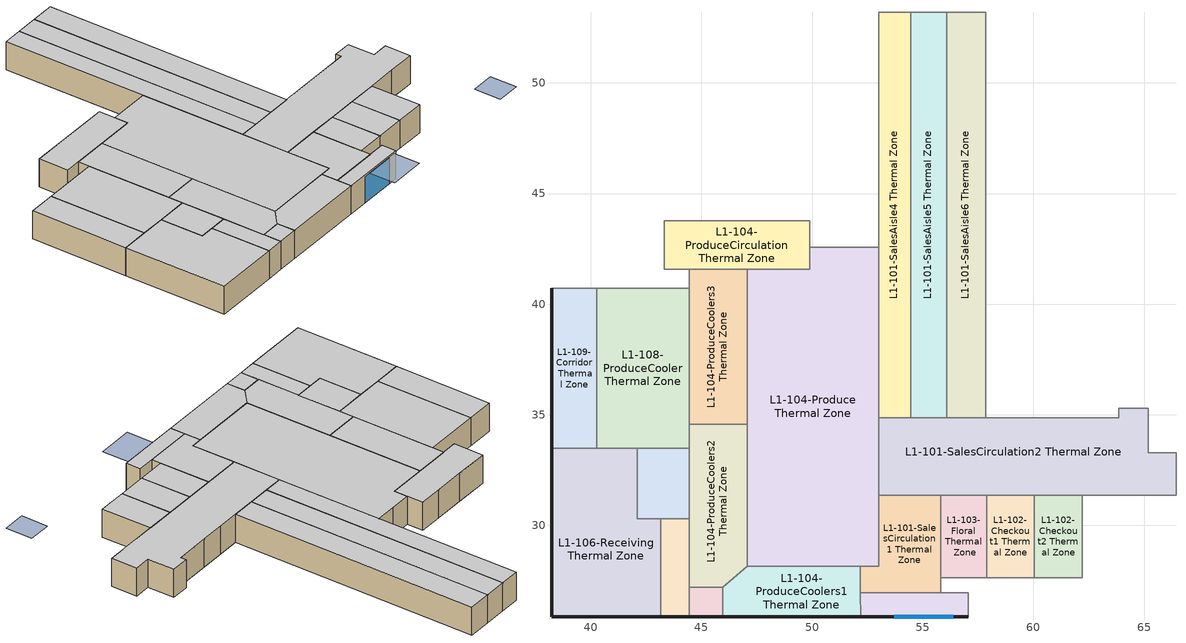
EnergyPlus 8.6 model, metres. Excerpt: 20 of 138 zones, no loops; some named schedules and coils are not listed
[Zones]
L1-101-EntranceExit Thermal Zone
 floor ground (Floor_Slab): 57.06,26.95 57.06,25.88 52.19,25.88 52.18,26.95 z0
 wall outside (Wall_Exterior): 52.19,25.88 57.06,25.88 z0:2.13
 wall to L1-102-CheckoutBagging Thermal Zone (Hole): 57.06,25.88 57.06,26.95 55.81,26.95 z0:2.13
 wall to L1-101-SalesCirculation1 Thermal Zone (Hole): 55.81,26.95 52.18,26.95 z0:2.13
 wall to L1-104-ProduceCoolers1 Thermal Zone (Hole): 52.18,26.95 52.19,25.88 z0:2.13
 window (Glass): 53.72,25.88 56.38,25.88 z0:1.98
 ceiling to L1S1-Checkout Thermal Zone (Hole): 57.06,25.88 57.06,26.95 52.18,26.95 52.19,25.88 z2.13
L1-101-SalesAisle4 Thermal Zone
 floor ground (Floor_Slab): 54.45,53.19 54.45,34.87 53.01,34.87 53.01,53.19 z0
 wall to L1-101-SalesAisle3 Thermal Zone (Hole): 53.01,53.19 53.01,42.58 z0:2.13
 wall to L1-104-Produce Thermal Zone (Hole): 53.01,42.58 53.01,34.87 z0:2.13
 wall to L1-101-SalesCirculation2 Thermal Zone (Hole): 53.01,34.87 54.45,34.87 z0:2.13
 wall to L1-101-SalesAisle5 Thermal Zone (Hole): 54.45,34.87 54.45,53.19 z0:2.13
 wall to L1-101-SalesCirculation4 Thermal Zone (Hole): 54.45,53.19 53.01,53.19 z0:2.13
 ceiling to L1S1-SalesAisle4 Thermal Zone (Hole): 54.45,34.87 54.45,53.19 53.01,53.19 53.01,34.87 z2.13
L1-101-SalesAisle5 Thermal Zone
 floor ground (Floor_Slab): 56.1,53.19 56.1,34.87 54.45,34.87 54.45,53.19 z0
 wall to L1-101-SalesCirculation2 Thermal Zone (Hole): 54.45,34.87 56.1,34.87 z0:2.13
 wall to L1-101-SalesAisle6 Thermal Zone (Hole): 56.1,34.87 56.1,53.19 z0:2.13
 wall to L1-101-SalesCirculation4 Thermal Zone (Hole): 56.1,53.19 54.45,53.19 z0:2.13
 ceiling to L1S1-SalesAisle4 Thermal Zone (Hole): 56.1,34.87 56.1,53.19 54.45,53.19 54.45,34.87 z2.13
L1-101-SalesAisle6 Thermal Zone
 floor ground (Floor_Slab): 57.84,53.19 57.84,34.87 56.1,34.87 56.1,53.19 z0
 wall to L1-101-SalesCirculation2 Thermal Zone (Hole): 56.1,34.87 57.84,34.87 z0:2.13
 wall to L1-101-SalesAisle7 Thermal Zone (Hole): 57.84,34.87 57.84,53.19 z0:2.13
 wall to L1-101-SalesCirculation4 Thermal Zone (Hole): 57.84,53.19 56.1,53.19 z0:2.13
 ceiling to L1S1-SalesAisle4 Thermal Zone (Hole): 57.84,34.87 57.84,53.19 56.1,53.19 56.1,34.87 z2.13
L1-101-SalesCirculation1 Thermal Zone
 floor ground (Floor_Slab): 55.81,31.36 55.81,26.95 52.18,26.95 52.18,28.16 53.01,28.16 53.01,31.36 z0
 wall to L1-103-Floral Thermal Zone (Hole): 55.81,27.64 55.81,31.36 z0:2.13
 wall to L1-101-SalesCirculation2 Thermal Zone (Hole): 55.81,31.36 53.01,31.36 z0:2.13
 wall to L1-104-Produce Thermal Zone (Hole): 53.01,31.36 53.01,28.16 52.18,28.16 z0:2.13
 wall to L1-104-ProduceCoolers1 Thermal Zone (Hole): 52.18,28.16 52.18,26.95 z0:2.13
 wall to L1-102-CheckoutBagging Thermal Zone (Hole): 55.81,26.95 55.81,27.64 z0:2.13
 ceiling to L1S1-Checkout Thermal Zone (Hole): 55.81,26.95 55.81,31.36 53.01,31.36 53.01,28.16 52.18,28.16 52.18,26.95 z2.13
L1-101-SalesCirculation2 Thermal Zone
 floor ground (Floor_Slab): 65.2,35.3 65.2,33.28 66.45,33.28 66.45,31.36 53.01,31.36 53.01,34.87 63.86,34.87 63.86,35.3 z0
 wall to L1-101-SalesAisle8 Thermal Zone (Hole): 61.24,34.87 59.49,34.87 z0:2.13
 wall to L1-102-Checkout2 Thermal Zone (Hole): 60.05,31.36 62.21,31.36 z0:2.13
 wall to L1-102-Checkout3 Thermal Zone (Hole): 62.21,31.36 64.37,31.36 z0:2.13
 wall to L1-102-Checkout4 Thermal Zone (Hole): 64.37,31.36 66.45,31.36 z0:2.13
 wall to L1-101-SalesCirculation7 Thermal Zone (Hole): 66.45,31.36 66.45,33.28 z0:2.13
 wall to L1-101-SalesRefrigerationEndcap3 Thermal Zone (Hole): 66.45,33.28 65.2,33.28 65.2,35.3 z0:2.13
 wall to L1-101-SalesAisle9 Thermal Zone (Hole): 65.2,35.3 63.86,35.3 z0:2.13
 wall to L1-101-SalesRefrigerationAisle1 Thermal Zone (Hole): 63.86,35.3 63.86,34.87 61.24,34.87 z0:2.13
 wall to L1-101-SalesAisle7 Thermal Zone (Hole): 59.49,34.87 57.84,34.87 z0:2.13
 wall to L1-104-Produce Thermal Zone (Hole): 53.01,34.87 53.01,31.36 z0:2.13
 wall to L1-103-Floral Thermal Zone (Hole): 55.81,31.36 57.88,31.36 z0:2.13
 wall to L1-102-Checkout1 Thermal Zone (Hole): 57.88,31.36 60.05,31.36 z0:2.13
 ceiling to L1S1-SalesSouth Thermal Zone (Hole): 66.45,31.36 66.45,33.28 65.2,33.28 65.2,35.3 63.86,35.3 63.86,34.87 53.01,34.87 53.01,31.36 z2.13
L1-102-Checkout1 Thermal Zone
 floor ground (Floor_Slab): 60.05,31.36 60.05,27.64 57.88,27.64 57.88,31.36 z0
 wall to L1-103-Floral Thermal Zone (Hole): 57.88,31.36 57.88,27.64 z0:2.13
 wall to L1-102-CheckoutBagging Thermal Zone (Hole): 57.88,27.64 60.05,27.64 z0:2.13
 wall to L1-102-Checkout2 Thermal Zone (Hole): 60.05,27.64 60.05,31.36 z0:2.13
 ceiling to L1S1-Checkout Thermal Zone (Hole): 60.05,27.64 60.05,31.36 57.88,31.36 57.88,27.64 z2.13
L1-102-Checkout2 Thermal Zone
 floor ground (Floor_Slab): 62.21,31.36 62.21,27.64 60.05,27.64 60.05,31.36 z0
 wall to L1-102-CheckoutBagging Thermal Zone (Hole): 60.05,27.64 62.21,27.64 z0:2.13
 wall to L1-102-Checkout3 Thermal Zone (Hole): 62.21,27.64 62.21,31.36 z0:2.13
 ceiling to L1S1-Checkout Thermal Zone (Hole): 62.21,27.64 62.21,31.36 60.05,31.36 60.05,27.64 z2.13
L1-102-ReceivingOffice Thermal Zone
 floor ground (Floor_Slab): 44.44,33.5 44.44,30.31 42.09,30.31 42.09,33.5 z0
 wall to L1-106-ReceivingTransformers2 Thermal Zone (Hole): 43.15,30.31 44.44,30.31 z0:2.13
 wall to L1-104-ProduceCoolers2 Thermal Zone (Hole): 44.44,30.31 44.44,33.5 z0:2.13
 wall to L1-108-ProduceCooler Thermal Zone (Hole): 44.44,33.5 42.09,33.5 z0:2.13
 wall to L1-106-Receiving Thermal Zone (Hole): 42.09,33.5 42.09,30.31 43.15,30.31 z0:2.13
 ceiling adiabatic (Hole): 44.44,30.31 44.44,33.5 42.09,33.5 42.09,30.31 z2.13
L1-103-Floral Thermal Zone
 floor ground (Floor_Slab): 57.88,31.36 57.88,27.64 55.81,27.64 55.81,31.36 z0
 wall to L1-102-CheckoutBagging Thermal Zone (Hole): 55.81,27.64 57.88,27.64 z0:2.13
 ceiling to L1S1-Checkout Thermal Zone (Hole): 57.88,27.64 57.88,31.36 55.81,31.36 55.81,27.64 z2.13
L1-104-Produce Thermal Zone
 floor ground (Floor_Slab): 53.01,42.58 53.01,28.16 47.06,28.16 47.06,41.58 49.9,41.58 49.9,42.58 z0
 wall to L1-104-ProduceCoolers3 Thermal Zone (Hole): 47.06,41.58 47.06,34.57 z0:2.13
 wall to L1-104-ProduceCirculation Thermal Zone (Hole): 49.9,42.58 49.9,41.58 47.06,41.58 z0:2.13
 wall to L1-104-ProduceCoolers2 Thermal Zone (Hole): 47.06,34.57 47.06,28.16 z0:2.13
 wall to L1-104-ProduceCoolers1 Thermal Zone (Hole): 47.06,28.16 52.18,28.16 z0:2.13
 wall to L1-101-SalesAisle3 Thermal Zone (Hole): 53.01,42.58 51.47,42.58 z0:2.13
 wall to L1-101-SalesAisle2 Thermal Zone (Hole): 51.47,42.58 49.9,42.58 z0:2.13
 ceiling to L1S1-Produce Thermal Zone (Hole): 53.01,28.16 53.01,42.58 49.9,42.58 49.9,41.58 47.06,41.58 47.06,28.16 z2.13
L1-104-ProduceCirculation Thermal Zone
 floor ground (Floor_Slab): 49.9,43.77 49.9,41.58 43.31,41.58 43.31,43.77 z0
 wall to L1-101-SalesAisleBulk Thermal Zone (Hole): 48.13,43.77 45.87,43.77 z0:2.13
 wall to L1-101-SalesRefrigerationReachInDairy1 Thermal Zone (Hole): 45.87,43.77 43.31,43.77 z0:2.13
 wall to L1-110-ProducePrep Thermal Zone (Hole): 43.31,43.77 43.31,41.58 44.44,41.58 z0:2.13
 wall to L1-104-ProduceCoolers3 Thermal Zone (Hole): 44.44,41.58 47.06,41.58 z0:2.13
 wall to L1-101-SalesAisle2 Thermal Zone (Hole): 49.9,42.58 49.9,43.77 z0:2.13
 wall to L1-101-SalesAisle1 Thermal Zone (Hole): 49.9,43.77 48.13,43.77 z0:2.13
 ceiling to L1S1-Produce Thermal Zone (Hole): 49.9,41.58 49.9,43.77 43.31,43.77 43.31,41.58 z2.13
L1-104-ProduceCoolers1 Thermal Zone
 floor ground (Floor_Slab): 52.18,28.16 52.19,25.88 45.97,25.88 45.97,27.22 47.06,28.16 z0
 wall outside (Wall_Exterior): 45.97,25.88 52.19,25.88 z0:2.13
 wall to L1-104-ProduceCoolers2 Thermal Zone (Hole): 47.06,28.16 45.97,27.22 z0:2.13
 wall to L1-Shaft Thermal Zone (Hole): 45.97,27.22 45.97,25.88 z0:2.13
 ceiling to L1S1-Produce Thermal Zone (Hole): 52.19,25.88 52.18,28.16 47.06,28.16 45.97,27.22 45.97,25.88 z2.13
L1-104-ProduceCoolers2 Thermal Zone
 floor ground (Floor_Slab): 47.06,34.57 47.06,28.16 45.97,27.22 44.44,27.22 44.44,34.57 z0
 wall to L1-108-ProduceCooler Thermal Zone (Hole): 44.44,34.57 44.44,33.5 z0:2.13
 wall to L1-106-ReceivingTransformers2 Thermal Zone (Hole): 44.44,30.31 44.44,27.22 z0:2.13
 wall to L1-Shaft Thermal Zone (Hole): 44.44,27.22 45.97,27.22 z0:2.13
 wall to L1-104-ProduceCoolers3 Thermal Zone (Hole): 47.06,34.57 44.44,34.57 z0:2.13
 ceiling to L1S1-Produce Thermal Zone (Hole): 45.97,27.22 47.06,28.16 47.06,34.57 44.44,34.57 44.44,27.22 z2.13
L1-104-ProduceCoolers3 Thermal Zone
 floor ground (Floor_Slab): 47.06,41.58 47.06,34.57 44.44,34.57 44.44,41.58 z0
 wall to L1-110-ProducePrep Thermal Zone (Hole): 44.44,41.58 44.44,40.72 z0:2.13
 wall to L1-108-ProduceCooler Thermal Zone (Hole): 44.44,40.72 44.44,34.57 z0:2.13
 ceiling to L1S1-Produce Thermal Zone (Hole): 47.06,34.57 47.06,41.58 44.44,41.58 44.44,34.57 z2.13
L1-106-Receiving Thermal Zone
 floor ground (Floor_Slab): 42.09,33.5 42.09,30.31 43.15,30.31 43.15,25.88 38.22,25.88 38.22,33.5 z0
 wall outside (Wall_Exterior): 38.22,33.5 38.22,25.88 43.15,25.88 z0:2.13
 wall to L1-108-ProduceCooler Thermal Zone (Hole): 42.09,33.5 40.26,33.5 z0:2.13
 wall to L1-109-Corridor Thermal Zone (Hole): 40.26,33.5 38.22,33.5 z0:2.13
 wall to L1-106-ReceivingTransformers2 Thermal Zone (Hole): 43.15,25.88 43.15,30.31 z0:2.13
 ceiling to L1S1-Loading Thermal Zone (Hole): 43.15,25.88 43.15,30.31 42.09,30.31 42.09,33.5 38.22,33.5 38.22,25.88 z2.13
L1-106-ReceivingTransformers2 Thermal Zone
 floor ground (Floor_Slab): 44.44,30.31 44.44,25.88 43.15,25.88 43.15,30.31 z0
 wall outside (Wall_Exterior): 43.15,25.88 44.44,25.88 z0:2.13
 wall to L1-Shaft Thermal Zone (Hole): 44.44,25.88 44.44,27.22 z0:2.13
 ceiling adiabatic (Hole): 44.44,25.88 44.44,30.31 43.15,30.31 43.15,25.88 z2.13
L1-108-ProduceCooler Thermal Zone
 floor ground (Floor_Slab): 44.44,40.72 44.44,33.5 40.26,33.5 40.26,40.72 z0
 wall to L1-110-ProducePrep Thermal Zone (Hole): 44.44,40.72 40.26,40.72 z0:2.13
 wall to L1-109-Corridor Thermal Zone (Hole): 40.26,40.72 40.26,33.5 z0:2.13
 ceiling adiabatic (Hole): 44.44,33.5 44.44,40.72 40.26,40.72 40.26,33.5 z2.13
L1-109-Corridor Thermal Zone
 floor ground (Floor_Slab): 40.26,40.72 40.26,33.5 38.22,33.5 38.22,40.72 z0
 wall outside (Wall_Exterior): 38.22,40.72 38.22,33.5 z0:2.13
 wall to L1-110-ProducePrep Thermal Zone (Hole): 40.26,40.72 38.22,40.72 z0:2.13
 ceiling to L1S1-Loading Thermal Zone (Hole): 40.26,33.5 40.26,40.72 38.22,40.72 38.22,33.5 z2.13
L1-Shaft Thermal Zone
 floor ground (Floor_Slab): 45.97,27.22 45.97,25.88 44.44,25.88 44.44,27.22 z0
 wall outside (Wall_Exterior): 44.44,25.88 45.97,25.88 z0:2.13
 ceiling to L1S1-Shaft Thermal Zone (Hole): 45.97,25.88 45.97,27.22 44.44,27.22 44.44,25.88 z2.13
shading: 56.79,25.88 56.79,23.87 54.11,23.87 54.11,25.88 z2.09; 56.79,25.88 56.79,23.87 54.11,23.87 54.11,25.88 z2.09; 67.45,25.88 67.45,23.87 65.74,23.87 65.74,25.88 z2.09
[Building]
NoeValleyWFM: North Axis {deg}=356.173; Terrain=City; Solar Distribution=FullInteriorAndExterior; Maximum Number of Warmup Days=25; Minimum Number of Warmup Days=6
[Site:Location]
San Francisco Intl Ap_CA_USA Design_Conditions: Latitude {deg}=37.62; Longitude {deg}=-122.4; Time Zone {hr}=-8; Elevation {m}=2
[SizingPeriod:DesignDay] Day of Month=21; Humidity Condition Type=Wetbulb; Barometric Pressure {Pa}=101265; Rain Indicator=No; Snow Indicator=No; Daylight Saving Time Indicator=No; Solar Model Indicator=ASHRAEClearSky
Name | Month | Day Type | Maximum Dry-Bulb Temperature {C} | Daily Dry-Bulb Temperature Range {deltaC} | Wetbulb or DewPoint at Maximum Dry-Bulb {C} | Wind Speed {m/s} | Wind Direction {deg} | Sky Clearness
SAN_FRANCISCO Ann Htg 99.6% Condns DB | 1 | WinterDesignDay | 3.2 | 0 | 3.2 | 2.4 | 140 | 0
SAN_FRANCISCO Ann Clg .4% Condns WB=>MDB | 9 | SummerDesignDay | 25.7 | 9 | 18.4 | 5.8 | 310 | 1
[Site:GroundTemperature:BuildingSurface]
19.905, 19.922, 19.91, 19.932, 19.949, 20.038, 20.327, 20.062, 20.443, 20.088, 19.986, 19.948
[Material]
Name | Roughness | Thickness {m} | Conductivity {W/m-K} | Density {kg/m3} | Specific Heat {J/kg-K} | Thermal Absorptance | Solar Absorptance | Visible Absorptance
ConcreteSlab 8in | MediumSmooth | 0.2032 | 1.39975 | 2100 | 836.8 | 0.9 | 0.7 | 0.7
G01a 19mm gypsum board | MediumSmooth | 0.019 | 0.16 | 800 | 1090
Insulation: Cellular glass - 75mm | MediumRough | 0.075 | 0.05 | 136 | 750
Plywood (Douglas Fir) - 12.7mm | Smooth | 0.0127 | 0.12 | 540 | 1210
F14 Slate or tile | VeryRough | 0.0127 | 1.59 | 1920 | 1260
[Material:NoMass]
Name | Roughness | Thermal Resistance {m2-K/W} | Thermal Absorptance | Solar Absorptance | Visible Absorptance
Vaporseal - plastic film | Rough | 0.002
Air | VeryRough | 0.00158499 | 0.001 | 0.001 | 0.001
[WindowMaterial:Glazing]
Glass_Existing: Optical Data Type=SpectralAverage; Thickness {m}=0.003175; Front Side Infrared Hemispherical Emissivity=0.84; Back Side Infrared Hemispherical Emissivity=0.84; Conductivity {W/m-K}=0.9; Dirt Correction Factor for Solar and Visible Transmittance=1; Solar Diffusing=No; Young's modulus {Pa}=72000000000; Poisson's ratio=0.22
[WindowMaterial:Gas]
Air_Glazing: Gas Type=Air; Thickness {m}=0.00635
[Construction]
Floor_Slab: ConcreteSlab 8in
Wall_Exterior: F14 Slate or tile, Vaporseal - plastic film, Insulation: Cellular glass - 75mm, Plywood (Douglas Fir) - 12.7mm, G01a 19mm gypsum board
Hole: Air
Glass: Glass_Existing, Air_Glazing, Glass_Existing
[Zone]
L1-101-EntranceExit Thermal Zone; L1-101-SalesAisle4 Thermal Zone; L1-101-SalesAisle5 Thermal Zone; L1-101-SalesAisle6 Thermal Zone; L1-101-SalesCirculation1 Thermal Zone; L1-101-SalesCirculation2 Thermal Zone; L1-102-Checkout1 Thermal Zone; L1-102-Checkout2 Thermal Zone; L1-102-ReceivingOffice Thermal Zone; L1-103-Floral Thermal Zone; L1-104-Produce Thermal Zone; L1-104-ProduceCirculation Thermal Zone; L1-104-ProduceCoolers1 Thermal Zone; L1-104-ProduceCoolers2 Thermal Zone; L1-104-ProduceCoolers3 Thermal Zone; L1-106-Receiving Thermal Zone; L1-106-ReceivingTransformers2 Thermal Zone; L1-108-ProduceCooler Thermal Zone; L1-109-Corridor Thermal Zone; L1-Shaft Thermal Zone: 0, 0, 0
[Lights] Schedule=Lighting - Night Dimmed 1; Design Level Calculation Method=LightingLevel; Lighting Level {W}=64; Return Air Fraction=0; Fraction Radiant=0.58; Fraction Visible=0.21; Fraction Replaceable=1; Return Air Fraction Calculated from Plenum Temperature=No
Name | Zone or ZoneList
B2-B - Receiving Office; B2-B - Receiving Office 2 | L1-102-ReceivingOffice Thermal Zone
BB1-A - Produce Cooler; BB1-B - Produce Cooler; BB1-C - Produce Cooler; BB1-D - Produce Cooler | L1-108-ProduceCooler Thermal Zone
[ElectricEquipment] Design Level Calculation Method=EquipmentLevel
Name | Zone or ZoneList | Schedule | Design Level {W} | Fraction Radiant
10300A - Checkstand | L1-102-Checkout1 Thermal Zone | Equipment_Cashier | 400 | 0.1
10300B - Checkstand | L1-102-Checkout2 Thermal Zone | Equipment_Cashier | 400 | 0.1
10600A - Register | L1-102-Checkout1 Thermal Zone | RegisterComputer | 58.1 | 0.1
10600B - Register | L1-102-Checkout2 Thermal Zone | RegisterComputer | 58.1 | 0.1
10600K - Register | L1-103-Floral Thermal Zone | RegisterComputer | 58.1 | 0.1
12301 - Bailer | L1-106-ReceivingTransformers2 Thermal Zone | Equipment_Misc1 | 11592
12517 - Flytrap | L1-106-ReceivingTransformers2 Thermal Zone | Always ON | 70
[Exterior:Lights] Control Option=ScheduleNameOnly
Name | Schedule | Design Level {W}
M3-A Exterior; M3-B Exterior; M3-C Exterior; M3-D Exterior; M3-E Exterior; M3-F Exterior; M3-G Exterior; M3-H Exterior | Lighting - Day Switched 1 | 70
M4-A Exterior; M4-B Exterior | Lighting - Day Switched 1 | 26
Parking Lot x6 | Parking Lighting (w/ daylight sensing) | 1500
Pylon Sign x2 | Lighting - Day Dimmed 1 | 468
[ZoneHVAC:PackagedTerminalHeatPump]
M-152 MDF Room DAC: Availability Schedule=Always On Discrete 1; Cooling Supply Air Flow Rate {m3/s}=0.396; Heating Supply Air Flow Rate {m3/s}=0.396; No Load Supply Air Flow Rate {m3/s}=0.293; Cooling Outdoor Air Flow Rate {m3/s}=0; Heating Outdoor Air Flow Rate {m3/s}=0; No Load Outdoor Air Flow Rate {m3/s}=0; Supply Air Fan=PTHP CV Fan; Heating Coil=PTHP 1 Spd DX Htg Coil; Heating Convergence Tolerance=0.001; Minimum Outdoor Dry-Bulb Temperature for Compressor Operation {C}=-8; Cooling Coil=PTHP 1 Spd DX Clg Coil; Cooling Convergence Tolerance=0.001; Supplemental Heating Coil=PTHP Elec Htg Backup Coil; Maximum Supply Air Temperature from Supplemental Heater {C}=29.4; Maximum Outdoor Dry-Bulb Temperature for Supplemental Heater Operation {C}=21; Fan Placement=DrawThrough
[ZoneHVAC:UnitHeater] Supply Air Fan Operation During No Heating=No; Heating Convergence Tolerance=0.001
Name | Availability Schedule | Supply Air Fan | Maximum Supply Air Flow Rate {m3/s} | Heating Coil
M201 ExgStorage Unit Heater Gas | Always On Discrete 1 | CV Unit Heater Fan 1 | 0.215 | Unit Heater Gas Htg Coil 1
L1-101-DAIRY1 Zone Heater | Always OFF | L1-101-DAIRY1 Fan | 0.2 | L1-101-DAIRY1 Gas Htg Coil
L1-101-DAIRY2 Zone Heater | Always OFF | L1-101-DAIRY2 Fan | 0.2 | L1-101-DAIRY2 Gas Htg Coil
L1-101-MeatSeafood Zone Heater | Always OFF | L1-101-MeatSeafood Fan | 0.2 | L1-101-MeatSeafood Gas Htg Coil
L1-111-GroceryFreezer Zone Heater | Always OFF | L1-111-GroceryFreezer Fan | 0.2 | L1-111-GroceryFreezer Gas Htg Coil
L1-110-ProducePrep Zone Heater | Always OFF | L1-110-ProducePrep Fan | 0.2 | L1-110-ProducePrep Gas Htg Coil
L1-101-SALESAISLE1 Zone Heater | Always OFF | L1-101-SALESAISLE1 Fan | 0.2 | L1-101-SALESAISLE1 Gas Htg Coil
L1-101-SALESAISLE2 Zone Heater | Always OFF | L1-101-SALESAISLE2 Fan | 0.2 | L1-101-SALESAISLE2 Gas Htg Coil
L1-101-SALESAISLE3 Zone Heater | Always OFF | L1-101-SALESAISLE3 Fan | 0.2 | L1-101-SALESAISLE3 Gas Htg Coil
L1-101-SALESAISLE4 Zone Heater | Always OFF | L1-101-SALESAISLE4 Fan | 0.2 | L1-101-SALESAISLE4 Gas Htg Coil
L1-101-SALESAISLE5 Zone Heater | Always OFF | L1-101-SALESAISLE5 Fan | 0.2 | L1-101-SALESAISLE5 Gas Htg Coil
L1-101-SALESAISLE6 Zone Heater | Always OFF | L1-101-SALESAISLE6 Fan | 0.2 | L1-101-SALESAISLE6 Gas Htg Coil
L1-101-SALESAISLE7 Zone Heater | Always OFF | L1-101-SALESAISLE7 Fan | 0.2 | L1-101-SALESAISLE7 Gas Htg Coil
L1-115-MEATSEAFOOD Zone Heater | Always OFF | L1-115-MEATSEAFOOD Fan | 0.2 | L1-115-MEATSEAFOOD Gas Htg Coil
L1-112-DAIRYCOOLER Zone Heater | Always OFF | L1-112-DAIRYCOOLER Fan | 0.2 | L1-112-DAIRYCOOLER Gas Htg Coil
L1-101-SALESREACHINDAIRY3 Zone Heater | Always OFF | L1-101-SALESREACHINDAIRY3 Fan | 0.2 | L1-101-SALESREACHINDAIRY3 Gas Htg Coil
L1-101-SALESAISLE1 NotRefrig Zone Heater | Always OFF | L1-101-SALESAISLE1 NotRefrig Fan | 0.2 | L1-101-SALESAISLE1 NotRefrig Gas Htg Coil
L1-101-SALESREACHINMEATSUB Zone Heater | Always OFF | L1-101-SALESREACHINMEATSUB Fan | 0.2 | L1-101-SALESREACHINMEATSUB Gas Htg Coil
L1-108-PRODUCECOOLER Zone Heater | Always OFF | L1-108-PRODUCECOOLER Fan | 0.2 | L1-108-PRODUCECOOLER Gas Htg Coil
L1-104-PRODUCECOOLERS2 Zone Heater | Always OFF | L1-104-PRODUCECOOLERS2 Fan | 0.2 | L1-104-PRODUCECOOLERS2 Gas Htg Coil
L1-104-PRODUCECOOLERS1 Zone Heater | Always OFF | L1-104-PRODUCECOOLERS1 Fan | 0.2 | L1-104-PRODUCECOOLERS1 Gas Htg Coil
L1-104-PRODUCECOOLERS3 Zone Heater | Always OFF | L1-104-PRODUCECOOLERS3 Fan | 0.2 | L1-104-PRODUCECOOLERS3 Gas Htg Coil
L1-101-SALESAISLE4 NoRefrig Zone Heater | Always OFF | L1-101-SALESAISLE4 NoRefrig Fan | 0.2 | L1-101-SALESAISLE4 NoRefrig Gas Htg Coil
L1-125-PREPAREDFOODS1 Zone Heater | Always OFF | L1-125-PREPAREDFOODS1 Fan | 0.2 | L1-125-PREPAREDFOODS1 Gas Htg Coil
L1-124-SPECIALTYSERVICE Zone Heater | Always OFF | L1-124-SPECIALTYSERVICE Fan | 0.2 | L1-124-SPECIALTYSERVICE Gas Htg Coil
L1-101-SALESCIRCULATION10 Zone Heater | Always OFF | L1-101-SALESCIRCULATION10 Fan | 0.2 | L1-101-SALESCIRCULATION10 Gas Htg Coil
L1-101-SALESREACHINBEVERAGES Zone Heater | Always OFF | L1-101-SALESREACHINBEVERAGES Fan | 0.2 | L1-101-SALESREACHINBEVERAGES Gas Htg Coil
L1-101-SALESREACHINPREPARED Zone Heater | Always OFF | L1-101-SALESREACHINPREPARED Fan | 0.2 | L1-101-SALESREACHINPREPARED Gas Htg Coil
L1-101-SALESREACHINCHEES Zone Heater | Always OFF | L1-101-SALESREACHINCHEES Fan | 0.2 | L1-101-SALESREACHINCHEES Gas Htg Coil
L1-101-SALESREACHINBEER Zone Heater | Always OFF | L1-101-SALESREACHINBEER Fan | 0.2 | L1-101-SALESREACHINBEER Gas Htg Coil
L1-119-DELICOOLER Zone Heater | Always OFF | L1-119-DELICOOLER Fan | 0.2 | L1-119-DELICOOLER Gas Htg Coil
M-164-MEATCOOLER Zone Heater | Always OFF | M-164-MEATCOOLER Fan | 0.2 | M-164-MEATCOOLER Gas Htg Coil
[Zone equipment]
L1-108-ProduceCooler Thermal Zone: L1-108-PRODUCECOOLER Zone Heater
L1-104-ProduceCoolers1 Thermal Zone: L1-104-PRODUCECOOLERS1 Zone Heater
